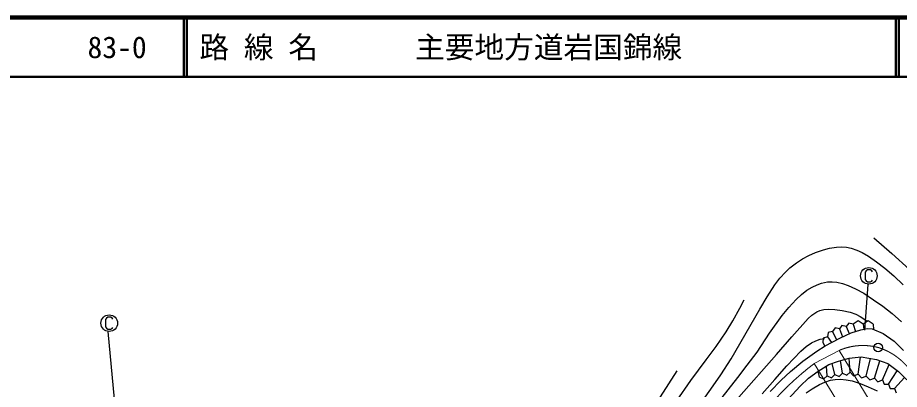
# Model space of a CAD drawing. Units: millimetres, scale not verified. Extents: x 40000 to 680000, y 20000 to 380000.
# Drawn here: x 149743 to 298344, y 317277 to 380000 of the extents above; entities that cross this region are included whole.
import ezdxf
from ezdxf.enums import TextEntityAlignment as Align

# ---------------------------------------------------------------- set-up
doc = ezdxf.new("R2010")
doc.units = ezdxf.units.MM
doc.header["$LTSCALE"] = 1000
doc.linetypes.add('CHAIN', pattern=[18.5, 12, -1.5, 3.5, -1.5])
for name, color, linetype, lineweight in [('M-BGD', 7, 'Continuous', 25), ('M-BMK', 2, 'CHAIN', 13), ('M-BMK-SRVR', 3, 'Continuous', 25), ('M-STR-HTXT', 7, 'Continuous', 13), ('M-STR-STRC', 7, 'Continuous', 25), ('M-TTL', 2, 'Continuous', 140), ('M-TTL-LINE', 7, 'Continuous', 50)]:
    doc.layers.add(name, color=color, linetype=linetype, lineweight=lineweight)
doc.layers.add('M-TTL-TXT', color=7, linetype='Continuous')
doc.styles.add('ＭＳ ゴシック', font='')
doc.styles.get('ＭＳ ゴシック').set_extended_font_data('MS Gothic')

msp = doc.modelspace()

# ---------------------------------------------------------------- linework, layer by layer
at = {"layer": 'M-BGD'}
for p, q in [((294045, 342853), (297082, 340220)), ((283076, 339863), (284194, 340348)), ((283076, 339863), (284194, 340348)), ((284194, 340348), (285548, 340811)), ((284194, 340348), (285548, 340811)), ((285548, 340811), (286563, 341076)), ((285548, 340811), (286563, 341076)), ((285548, 340811), (285771, 340876)), ((286563, 341076), (287758, 341274)), ((286563, 341076), (287758, 341274)), ((287758, 341274), (288552, 341316)), ((288552, 341316), (289442, 341251)), ((289442, 341251), (290214, 341092)), ((290214, 341092), (291157, 340779)), ((291157, 340779), (292074, 340361)), ((292074, 340361), (293142, 339750)), ((280993, 338645), (282006, 339295)), ((280993, 338645), (282006, 339295)), ((282006, 339295), (283076, 339863)), ((282006, 339295), (283076, 339863)), ((293142, 339750), (294509, 338815)), ((294509, 338815), (295892, 337737)), ((297082, 340220), (300042, 337517)), ((279150, 337068), (279896, 337782)), ((279150, 337068), (279896, 337782)), ((279896, 337782), (280993, 338645)), ((279896, 337782), (280993, 338645)), ((292978, 337438), (292754, 337270)), ((293482, 337438), (292978, 337438)), ((293706, 337270), (293482, 337438)), ((295892, 337737), (297423, 336417)), ((277371, 334903), (278221, 336018)), ((277371, 334903), (278221, 336018)), ((278221, 336018), (279150, 337068)), ((278221, 336018), (279150, 337068)), ((292754, 337270), (292586, 337046)), ((292586, 337046), (292586, 335814)), ((293818, 337102), (293706, 337270)), ((297423, 336417), (299007, 334903)), ((276053, 332904), (277371, 334903)), ((276053, 332904), (277371, 334903)), ((282775, 334002), (283627, 334535)), ((283627, 334535), (284465, 334934)), ((284465, 334934), (285234, 335197)), ((284465, 334934), (285234, 335197)), ((284465, 334934), (285234, 335197)), ((285234, 335197), (286224, 335399)), ((285234, 335197), (286224, 335399)), ((285234, 335197), (286224, 335399)), ((286224, 335399), (287025, 335446)), ((286224, 335399), (287025, 335446)), ((287025, 335446), (287802, 335380)), ((287025, 335446), (287802, 335380)), ((287802, 335380), (288778, 335157)), ((287802, 335380), (288778, 335157)), ((288778, 335157), (289730, 334819)), ((288778, 335157), (289730, 334819)), ((289730, 334819), (290928, 334268)), ((293008, 334965), (292482, 327244)), ((292586, 335814), (292754, 335590)), ((292754, 335590), (292978, 335422)), ((292978, 335422), (293482, 335422)), ((293482, 335422), (293706, 335534)), ((293706, 335534), (293818, 335702)), ((274821, 330830), (276053, 332904)), ((274821, 330830), (276053, 332904)), ((280950, 332435), (281829, 333259)), ((280950, 332435), (281829, 333259)), ((281829, 333259), (282775, 334002)), ((281829, 333259), (282775, 334002)), ((290928, 334268), (292336, 333491)), ((292336, 333491), (294012, 332413)), ((292336, 333491), (294012, 332413)), ((271445, 330955), (272191, 332399)), ((279727, 331111), (280950, 332435)), ((279727, 331111), (280950, 332435)), ((294012, 332413), (295532, 331312)), ((294012, 332413), (295532, 331312)), ((270010, 322445), (274821, 330830)), ((270302, 328842), (271445, 330955)), ((278583, 329725), (279727, 331111)), ((278583, 329725), (279727, 331111)), ((283597, 329802), (284417, 330355)), ((283597, 329802), (284417, 330355)), ((283597, 329802), (284417, 330355)), ((283597, 329802), (284417, 330355)), ((284417, 330355), (284948, 330593)), ((284417, 330355), (284948, 330593)), ((284417, 330355), (284948, 330593)), ((284948, 330593), (285629, 330759)), ((284948, 330593), (285629, 330759)), ((284948, 330593), (285629, 330759)), ((285629, 330759), (286424, 330814)), ((285629, 330759), (286424, 330814)), ((285629, 330759), (286424, 330814)), ((286424, 330814), (287449, 330756)), ((286424, 330814), (287449, 330756)), ((286424, 330814), (287449, 330756)), ((287449, 330756), (288688, 330597)), ((287449, 330756), (288688, 330597)), ((288688, 330597), (290064, 330303)), ((288688, 330597), (290064, 330303)), ((290064, 330303), (290995, 329971)), ((290995, 329971), (291724, 329598)), ((295532, 331312), (297104, 330073)), ((297104, 330073), (298711, 328660)), ((269170, 326960), (270302, 328842)), ((276468, 326737), (278583, 329725)), ((280205, 326146), (282989, 329257)), ((282989, 329257), (283597, 329802)), ((282989, 329257), (283597, 329802)), ((282989, 329257), (283597, 329802)), ((282989, 329257), (283597, 329802)), ((289839, 328465), (289392, 327874)), ((290556, 328281), (289839, 328465)), ((291401, 328852), (290556, 328281)), ((292253, 328292), (291401, 328852)), ((291724, 329598), (292878, 328848)), ((293098, 328864), (292253, 328292)), ((293950, 328304), (293098, 328864)), ((267461, 324524), (269170, 326960)), ((287065, 327061), (286346, 326870)), ((287511, 327652), (287065, 327061)), ((287065, 327061), (287743, 325630)), ((288228, 327467), (287511, 327652)), ((288675, 328059), (288228, 327467)), ((288228, 327467), (288762, 326148)), ((289392, 327874), (288675, 328059)), ((289392, 327874), (289911, 326699)), ((290212, 326844), (291848, 327332)), ((290556, 328281), (290967, 327069)), ((291848, 327332), (292898, 327551)), ((292253, 328292), (292377, 327443)), ((292898, 327551), (293753, 327478)), ((293753, 327478), (295608, 326721)), ((293950, 328304), (293971, 327389)), ((274360, 323579), (276468, 326737)), ((277656, 323150), (280205, 326146)), ((283546, 325130), (284259, 325492)), ((284259, 325492), (284988, 325727)), ((284988, 325727), (285705, 325885)), ((285528, 325942), (285428, 325205)), ((286246, 326133), (285528, 325942)), ((285849, 324630), (288332, 325941)), ((286346, 326870), (286246, 326133)), ((286246, 326133), (286897, 325184)), ((288332, 325941), (290212, 326844)), ((295608, 326721), (297463, 325426)), ((265768, 322290), (267461, 324524)), ((281731, 323721), (282646, 324502)), ((282646, 324502), (283546, 325130)), ((284408, 323727), (285849, 324630)), ((285428, 325205), (285772, 324582)), ((297463, 325426), (299062, 323865)), ((271316, 315990), (277656, 323150)), ((272721, 321341), (274360, 323579)), ((279392, 321251), (281731, 323721)), ((279392, 321251), (281731, 323721)), ((282064, 322019), (284408, 323727)), ((288076, 322061), (289883, 322536)), ((290042, 320198), (289875, 322534)), ((289883, 322536), (291895, 322750)), ((291406, 319864), (291787, 322739)), ((291895, 322750), (294492, 322339)), ((292770, 319529), (293487, 322498)), ((263182, 318755), (265768, 322290)), ((268276, 319756), (270010, 322445)), ((268276, 319756), (270010, 322445)), ((271106, 319303), (272721, 321341)), ((277330, 318932), (279392, 321251)), ((277330, 318932), (279392, 321251)), ((280012, 320310), (282064, 322019)), ((284638, 320363), (286474, 321456)), ((286179, 319569), (286052, 321205)), ((286474, 321456), (288076, 322061)), ((287467, 319779), (287034, 321667)), ((288755, 319988), (288434, 322155)), ((294133, 319195), (295079, 322121)), ((294492, 322339), (296387, 321636)), ((295497, 318861), (296622, 321456)), ((296387, 321636), (298175, 320270)), ((255953, 312775), (260921, 320418)), ((266568, 317287), (268276, 319756)), ((266568, 317287), (268276, 319756)), ((278425, 318821), (280012, 320310)), ((283056, 319152), (284638, 320363)), ((284892, 319360), (284673, 320383)), ((285605, 319035), (286179, 319569)), ((286179, 319569), (286893, 319245)), ((286893, 319245), (287467, 319779)), ((287467, 319779), (288181, 319454)), ((288181, 319454), (288755, 319988)), ((288755, 319988), (289468, 319664)), ((289468, 319664), (290042, 320198)), ((290042, 320198), (290613, 319576)), ((290613, 319576), (291406, 319864)), ((291406, 319864), (291976, 319242)), ((291976, 319242), (292770, 319529)), ((292770, 319529), (293340, 318908)), ((296514, 318136), (297993, 320409)), ((298175, 320270), (299593, 318901)), ((260764, 315278), (263182, 318755)), ((265182, 311762), (271106, 319303)), ((275194, 316505), (277330, 318932)), ((276557, 316932), (278425, 318821)), ((281629, 317805), (283056, 319152)), ((283629, 317396), (284881, 318101)), ((284881, 318101), (285808, 318508)), ((284881, 318101), (285808, 318508)), ((284881, 318101), (285808, 318508)), ((284892, 319360), (285605, 319035)), ((285808, 318508), (286758, 318808)), ((285808, 318508), (286758, 318808)), ((285808, 318508), (286758, 318808)), ((286758, 318808), (287531, 318953)), ((286758, 318808), (287531, 318953)), ((287531, 318953), (288428, 318994)), ((287531, 318953), (288428, 318994)), ((288428, 318994), (289401, 318902)), ((288428, 318994), (289401, 318902)), ((289401, 318902), (290376, 318693)), ((289401, 318902), (290376, 318693)), ((290376, 318693), (291737, 318254)), ((290376, 318693), (291737, 318254)), ((291737, 318254), (293089, 317702)), ((291737, 318254), (293089, 317702)), ((293340, 318908), (294133, 319195)), ((294133, 319195), (294704, 318574)), ((294704, 318574), (295497, 318861)), ((295497, 318861), (295764, 318160)), ((295764, 318160), (296514, 318136)), ((296514, 318136), (296781, 317435)), ((297531, 317411), (299200, 319280)), ((260850, 309412), (266568, 317287)), ((279597, 315604), (281629, 317805)), ((282613, 316716), (283629, 317396)), ((293089, 317702), (294628, 317006)), ((293089, 317702), (294628, 317006)), ((296781, 317435), (297531, 317411)), ((297531, 317411), (297798, 316710))]:
    msp.add_line(p, q, dxfattribs=at)
msp.add_circle((293202, 336430), 1400, dxfattribs=at)
at = {"layer": 'M-BMK'}
msp.add_line((283997, 321626), (288209, 323850), dxfattribs=at)
for centre, radius, start, end in [((292197, 314682), 9998, 74.98736, 113.5082), ((291672, 314280), 10530, 23.34937, 72.79441), ((312808, 283529), 47766, 127.09887, 141.21224)]:
    msp.add_arc(centre, radius, start, end, dxfattribs=at)
at = {"layer": 'M-BMK-SRVR'}
msp.add_circle((294787, 324338), 728, dxfattribs=at)
at = {"layer": 'M-STR-HTXT'}
for p, q in [((288209, 323850), (298156, 307465)), ((283997, 321626), (299812, 296015))]:
    msp.add_line(p, q, dxfattribs=at)
at = {"layer": 'M-STR-STRC'}
for p, q in [((164732, 329293), (164564, 329070)), ((164564, 329070), (164564, 327838)), ((164956, 329461), (164732, 329293)), ((165460, 329461), (164956, 329461)), ((165684, 329293), (165460, 329461)), ((165796, 329125), (165684, 329293)), ((164564, 327838), (164732, 327613)), ((164732, 327613), (164956, 327445)), ((164956, 327445), (165460, 327445)), ((166998, 305429), (164977, 327057)), ((165460, 327445), (165684, 327557)), ((165684, 327557), (165796, 327725))]:
    msp.add_line(p, q, dxfattribs=at)
msp.add_circle((165180, 328453), 1400, dxfattribs=at)
at = {"layer": 'M-TTL'}
msp.add_line((680000, 380000), (40000, 380000), dxfattribs=at)
at = {"layer": 'M-TTL-LINE'}
for p, q in [((177750, 380000), (177750, 370000)), ((178250, 380000), (178250, 370000)), ((297750, 380000), (297750, 370000)), ((298250, 380000), (298250, 370000)), ((40000, 370000), (680000, 370000))]:
    msp.add_line(p, q, dxfattribs=at)

# ---------------------------------------------------------------- texts
at = {"layer": 'M-TTL-TXT', "style": 'ＭＳ ゴシック'}
for s, p in [('83-0', (161521, 375000)), ('路 線 名', (180380, 375000)), ('主要地方道岩国錦線', (216734, 375000))]:
    msp.add_text(s, height=3666, dxfattribs=at).set_placement(p, align=Align.MIDDLE_LEFT)

doc.saveas('drawing.dxf')
